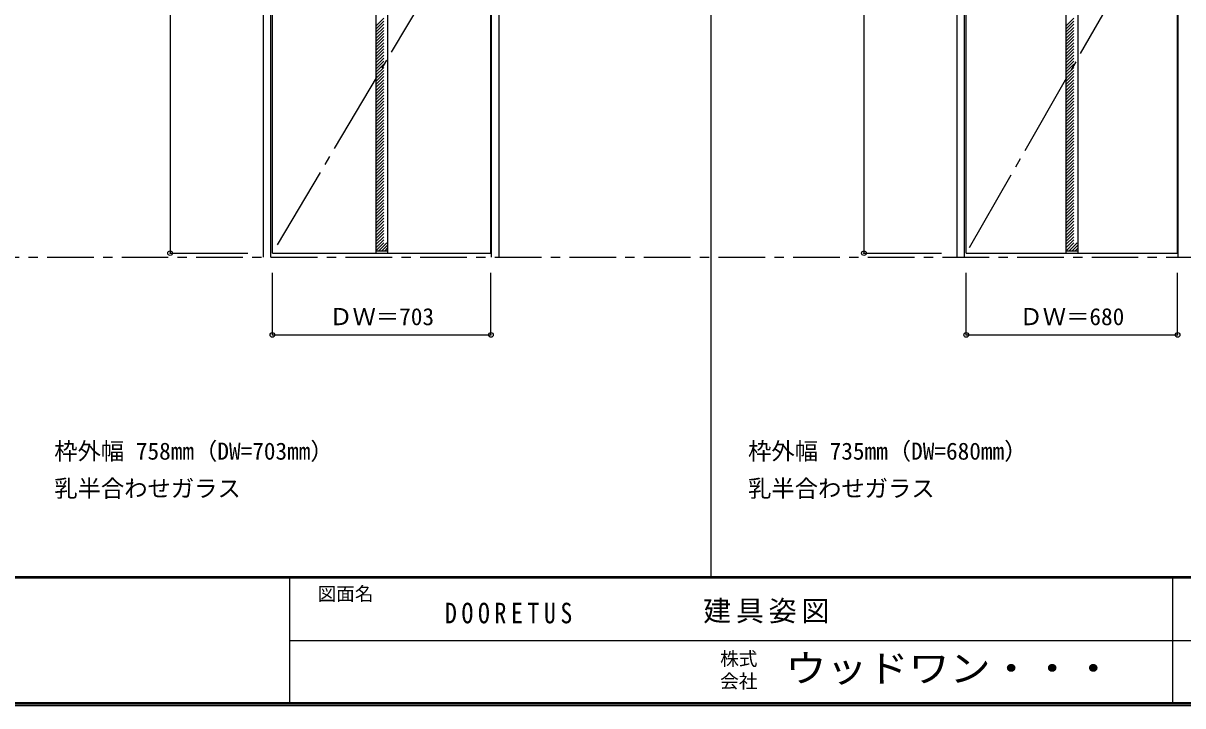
# Model space of a CAD drawing. Units: millimetres, scale not verified. Extents: x -6000 to 5700, y -4307 to 4260.
# Drawn here: x -1007 to 2723, y -4205 to -2010 of the extents above; entities that cross this region are included whole.
import ezdxf
from ezdxf.enums import TextEntityAlignment as Align

# ---------------------------------------------------------------- set-up
doc = ezdxf.new("R2010")
doc.units = ezdxf.units.MM
doc.header["$LTSCALE"] = 30
doc.header["$PDMODE"] = 32
doc.header["$PDSIZE"] = 15
for name, pattern in [('CHAIN1', [8, 5, -1, 1, -1]), ('CHAIN2', [12, 9, -1, 1, -1]), ('DASHED1', [1.8, 1.2, -0.6])]:
    doc.linetypes.add(name, pattern=pattern)
for name, color, linetype in [('0-1_通り芯', 7, 'CHAIN1'), ('0-2_扉', 3, 'Continuous'), ('0-3_仕上げ', 7, 'Continuous'), ('0-4_枠', 3, 'Continuous'), ('0-7', 7, 'CHAIN2'), ('0-A_文字', 7, 'Continuous'), ('0-B_寸法', 7, 'Continuous'), ('0-C_ハッチ', 4, 'DASHED1'), ('F-1_枠', 6, 'Continuous'), ('F-A_文字', 7, 'Continuous')]:
    doc.layers.add(name, color=color, linetype=linetype)
doc.styles.add('ＭＳ ゴシック', font='')
doc.styles.get('ＭＳ ゴシック').set_extended_font_data('MS Gothic')

msp = doc.modelspace()

# ---------------------------------------------------------------- linework, layer by layer
at = {"layer": '0-1_通り芯'}
msp.add_line((-5490, -2762.5), (3436.4, -2762.5), dxfattribs=at)
at = {"layer": '0-2_扉'}
for p, q in [((-205.2, -2749.5), (-205.2, -372.5)), ((497.8, -2749.5), (497.8, -372.5)), ((2026.4, -2749.5), (2026.4, -372.5)), ((2706.4, -2749.5), (2706.4, -372.5)), ((-205.2, -2749.5), (497.8, -2749.5)), ((2026.4, -2749.5), (2706.4, -2749.5))]:
    msp.add_line(p, q, dxfattribs=at)
at = {"layer": '0-3_仕上げ', "color": 3}
for p, q in [((127.3, -372.5), (127.3, -2749.5)), ((165.3, -372.5), (165.3, -2749.5)), ((2347.4, -372.5), (2347.4, -2749.5)), ((2385.4, -372.5), (2385.4, -2749.5))]:
    msp.add_line(p, q, dxfattribs=at)
at = {"layer": '0-3_仕上げ'}
for p, q in [((127.3, -2741.5), (165.3, -2741.5)), ((2347.4, -2741.5), (2385.4, -2741.5))]:
    msp.add_line(p, q, dxfattribs=at)
at = {"layer": '0-4_枠'}
for p, q in [((-234.2, -2762.5), (-234.2, -362.5)), ((-210.2, -2762.5), (-210.2, -362.5)), ((499.8, -2762.5), (499.8, -362.5)), ((523.8, -2762.5), (523.8, -362.5)), ((1997.4, -2762.5), (1997.4, -362.5)), ((2021.4, -2762.5), (2021.4, -362.5)), ((2708.4, -2762.5), (2708.4, -362.5))]:
    msp.add_line(p, q, dxfattribs=at)
at = {"layer": '0-7'}
for p, q in [((497.8, -1561), (-205.2, -2749.5)), ((2706.4, -1561), (2026.4, -2749.5))]:
    msp.add_line(p, q, dxfattribs=at)
at = {"layer": '0-B_寸法', "color": 4}
for p, q in [((-534.2, -372.5), (-534.2, -2749.5)), ((1697.4, -372.5), (1697.4, -2749.5)), ((-534.2, -2749.5), (-284.2, -2749.5)), ((1697.4, -2749.5), (1947.4, -2749.5)), ((-205.2, -3012.5), (-205.2, -2812.5)), ((497.8, -3012.5), (497.8, -2812.5)), ((2026.4, -3012.5), (2026.4, -2812.5)), ((2706.4, -3012.5), (2706.4, -2812.5)), ((-205.2, -3012.5), (497.8, -3012.5)), ((2026.4, -3012.5), (2706.4, -3012.5))]:
    msp.add_line(p, q, dxfattribs=at)
at = {"layer": '0-B_寸法'}
for p in [(-534.2, -2749.5), (1697.4, -2749.5), (-205.2, -3012.5), (497.8, -3012.5), (2026.4, -3012.5), (2706.4, -3012.5)]:
    msp.add_point(p, dxfattribs=at)
at = {"layer": '0-C_ハッチ'}
for p, q in [((127.3, -2019.03), (165.3, -1981.03)), ((127.3, -2028.93), (165.3, -1990.93)), ((127.3, -2038.83), (165.3, -2000.83)), ((127.3, -2048.73), (165.3, -2010.73)), ((2347.4, -2019.03), (2385.4, -1981.03)), ((2347.4, -2028.93), (2385.4, -1990.93)), ((2347.4, -2038.83), (2385.4, -2000.83)), ((2347.4, -2048.73), (2385.4, -2010.73)), ((127.3, -2058.63), (165.3, -2020.63)), ((127.3, -2068.53), (165.3, -2030.53)), ((127.3, -2078.43), (165.3, -2040.43)), ((127.3, -2088.33), (165.3, -2050.33)), ((2347.4, -2058.63), (2385.4, -2020.63)), ((2347.4, -2068.53), (2385.4, -2030.53)), ((2347.4, -2078.43), (2385.4, -2040.43)), ((2347.4, -2088.33), (2385.4, -2050.33)), ((127.3, -2098.23), (165.3, -2060.23)), ((127.3, -2108.13), (165.3, -2070.13)), ((127.3, -2118.02), (165.3, -2080.02)), ((2347.4, -2098.23), (2385.4, -2060.23)), ((2347.4, -2108.13), (2385.4, -2070.13)), ((2347.4, -2118.02), (2385.4, -2080.02)), ((127.3, -2127.92), (165.3, -2089.92)), ((127.3, -2137.82), (165.3, -2099.82)), ((127.3, -2147.72), (165.3, -2109.72)), ((127.3, -2157.62), (165.3, -2119.62)), ((2347.4, -2127.92), (2385.4, -2089.92)), ((2347.4, -2137.82), (2385.4, -2099.82)), ((2347.4, -2147.72), (2385.4, -2109.72)), ((2347.4, -2157.62), (2385.4, -2119.62)), ((127.3, -2167.52), (165.3, -2129.52)), ((127.3, -2177.42), (165.3, -2139.42)), ((127.3, -2187.32), (165.3, -2149.32)), ((127.3, -2197.22), (165.3, -2159.22)), ((2347.4, -2167.52), (2385.4, -2129.52)), ((2347.4, -2177.42), (2385.4, -2139.42)), ((2347.4, -2187.32), (2385.4, -2149.32)), ((2347.4, -2197.22), (2385.4, -2159.22)), ((127.3, -2207.12), (165.3, -2169.12)), ((127.3, -2217.02), (165.3, -2179.02)), ((127.3, -2226.92), (165.3, -2188.92)), ((127.3, -2236.82), (165.3, -2198.82)), ((2347.4, -2207.12), (2385.4, -2169.12)), ((2347.4, -2217.02), (2385.4, -2179.02)), ((2347.4, -2226.92), (2385.4, -2188.92)), ((2347.4, -2236.82), (2385.4, -2198.82)), ((127.3, -2246.72), (165.3, -2208.72)), ((127.3, -2256.62), (165.3, -2218.62)), ((127.3, -2266.52), (165.3, -2228.52)), ((2347.4, -2246.72), (2385.4, -2208.72)), ((2347.4, -2256.62), (2385.4, -2218.62)), ((2347.4, -2266.52), (2385.4, -2228.52)), ((127.3, -2276.42), (165.3, -2238.42)), ((127.3, -2286.32), (165.3, -2248.32)), ((127.3, -2296.22), (165.3, -2258.22)), ((127.3, -2306.12), (165.3, -2268.12)), ((2347.4, -2276.42), (2385.4, -2238.42)), ((2347.4, -2286.32), (2385.4, -2248.32)), ((2347.4, -2296.22), (2385.4, -2258.22)), ((2347.4, -2306.12), (2385.4, -2268.12)), ((127.3, -2316.01), (165.3, -2278.01)), ((127.3, -2325.91), (165.3, -2287.91)), ((127.3, -2335.81), (165.3, -2297.81)), ((127.3, -2345.71), (165.3, -2307.71)), ((2347.4, -2316.01), (2385.4, -2278.01)), ((2347.4, -2325.91), (2385.4, -2287.91)), ((2347.4, -2335.81), (2385.4, -2297.81)), ((2347.4, -2345.71), (2385.4, -2307.71)), ((127.3, -2355.61), (165.3, -2317.61)), ((127.3, -2365.51), (165.3, -2327.51)), ((127.3, -2375.41), (165.3, -2337.41)), ((127.3, -2385.31), (165.3, -2347.31)), ((2347.4, -2355.61), (2385.4, -2317.61)), ((2347.4, -2365.51), (2385.4, -2327.51)), ((2347.4, -2375.41), (2385.4, -2337.41)), ((2347.4, -2385.31), (2385.4, -2347.31)), ((127.3, -2395.21), (165.3, -2357.21)), ((127.3, -2405.11), (165.3, -2367.11)), ((127.3, -2415.01), (165.3, -2377.01)), ((127.3, -2424.91), (165.3, -2386.91)), ((2347.4, -2395.21), (2385.4, -2357.21)), ((2347.4, -2405.11), (2385.4, -2367.11)), ((2347.4, -2415.01), (2385.4, -2377.01)), ((2347.4, -2424.91), (2385.4, -2386.91)), ((127.3, -2434.81), (165.3, -2396.81)), ((127.3, -2444.71), (165.3, -2406.71)), ((127.3, -2454.61), (165.3, -2416.61)), ((2347.4, -2434.81), (2385.4, -2396.81)), ((2347.4, -2444.71), (2385.4, -2406.71)), ((2347.4, -2454.61), (2385.4, -2416.61)), ((127.3, -2464.51), (165.3, -2426.51)), ((127.3, -2474.41), (165.3, -2436.41)), ((127.3, -2484.31), (165.3, -2446.31)), ((127.3, -2494.21), (165.3, -2456.21)), ((2347.4, -2464.51), (2385.4, -2426.51)), ((2347.4, -2474.41), (2385.4, -2436.41)), ((2347.4, -2484.31), (2385.4, -2446.31)), ((2347.4, -2494.21), (2385.4, -2456.21)), ((127.3, -2504.11), (165.3, -2466.11)), ((127.3, -2514), (165.3, -2476)), ((127.3, -2523.9), (165.3, -2485.9)), ((127.3, -2533.8), (165.3, -2495.8)), ((2347.4, -2504.11), (2385.4, -2466.11)), ((2347.4, -2514), (2385.4, -2476)), ((2347.4, -2523.9), (2385.4, -2485.9)), ((2347.4, -2533.8), (2385.4, -2495.8)), ((127.3, -2543.7), (165.3, -2505.7)), ((127.3, -2553.6), (165.3, -2515.6)), ((127.3, -2563.5), (165.3, -2525.5)), ((127.3, -2573.4), (165.3, -2535.4)), ((2347.4, -2543.7), (2385.4, -2505.7)), ((2347.4, -2553.6), (2385.4, -2515.6)), ((2347.4, -2563.5), (2385.4, -2525.5)), ((2347.4, -2573.4), (2385.4, -2535.4)), ((127.3, -2583.3), (165.3, -2545.3)), ((127.3, -2593.2), (165.3, -2555.2)), ((127.3, -2603.1), (165.3, -2565.1)), ((2347.4, -2583.3), (2385.4, -2545.3)), ((2347.4, -2593.2), (2385.4, -2555.2)), ((2347.4, -2603.1), (2385.4, -2565.1)), ((127.3, -2613), (165.3, -2575)), ((127.3, -2622.9), (165.3, -2584.9)), ((127.3, -2632.8), (165.3, -2594.8)), ((127.3, -2642.7), (165.3, -2604.7)), ((2347.4, -2613), (2385.4, -2575)), ((2347.4, -2622.9), (2385.4, -2584.9)), ((2347.4, -2632.8), (2385.4, -2594.8)), ((2347.4, -2642.7), (2385.4, -2604.7)), ((127.3, -2652.6), (165.3, -2614.6)), ((127.3, -2662.5), (165.3, -2624.5)), ((127.3, -2672.4), (165.3, -2634.4)), ((127.3, -2682.3), (165.3, -2644.3)), ((2347.4, -2652.6), (2385.4, -2614.6)), ((2347.4, -2662.5), (2385.4, -2624.5)), ((2347.4, -2672.4), (2385.4, -2634.4)), ((2347.4, -2682.3), (2385.4, -2644.3)), ((127.3, -2692.2), (165.3, -2654.2)), ((127.3, -2702.1), (165.3, -2664.1)), ((127.3, -2711.99), (165.3, -2673.99)), ((127.3, -2721.89), (165.3, -2683.89)), ((2347.4, -2692.2), (2385.4, -2654.2)), ((2347.4, -2702.1), (2385.4, -2664.1)), ((2347.4, -2711.99), (2385.4, -2673.99)), ((2347.4, -2721.89), (2385.4, -2683.89)), ((127.3, -2731.79), (165.3, -2693.79)), ((127.49, -2741.5), (165.3, -2703.69)), ((137.39, -2741.5), (165.3, -2713.59)), ((2347.4, -2731.79), (2385.4, -2693.79)), ((2347.59, -2741.5), (2385.4, -2703.69)), ((2357.49, -2741.5), (2385.4, -2713.59)), ((147.29, -2741.5), (165.3, -2723.49)), ((157.19, -2741.5), (165.3, -2733.39)), ((2367.39, -2741.5), (2385.4, -2723.49)), ((2377.29, -2741.5), (2385.4, -2733.39))]:
    msp.add_line(p, q, dxfattribs=at)
at = {"layer": 'F-1_枠'}
for p, q in [((1204.8, 4175), (1204.8, -3790)), ((5700, -3790), (-6000, -3790)), ((5700, -3795), (-6000, -3795)), ((-150, -3795), (-150, -4195)), ((2690, -3795), (2690, -4195)), ((-150, -3995), (5690, -3995.01)), ((5700, -4195), (-6000, -4195)), ((5700, -4200), (-6000, -4200)), ((5700, -4205), (-6000, -4205))]:
    msp.add_line(p, q, dxfattribs=at)

# ---------------------------------------------------------------- texts
at = {"layer": '0-A_文字', "style": 'ＭＳ ゴシック'}
for s, p in [('枠外幅 758mm（DW=703mm）', (-906.8, -3430)), ('枠外幅 735mm（DW=680mm）', (1324.8, -3430)), ('乳半合わせガラス', (-906.8, -3550)), ('乳半合わせガラス', (1324.8, -3550))]:
    msp.add_text(s, height=54.99, dxfattribs=at).set_placement(p, align=Align.BOTTOM_LEFT)
at = {"layer": '0-B_寸法', "style": 'ＭＳ ゴシック'}
for s, p in [('ＤＷ＝703', (-22.45, -2997.5)), ('ＤＷ＝680', (2197.65, -2997.5))]:
    msp.add_text(s, height=54.99, dxfattribs=at).set_placement(p, align=Align.BOTTOM_LEFT)
at = {"layer": 'F-A_文字', "style": 'ＭＳ ゴシック'}
for s, p in [('図面名', (-60, -3880)), ('株式', (1235, -4089)), ('会社', (1235, -4161))]:
    msp.add_text(s, height=43.99, dxfattribs=at).set_placement(p, align=Align.BOTTOM_LEFT)
at = {"layer": 'F-A_文字', "style": 'ＭＳ ゴシック', "width": 1.1}
msp.add_text('ウッドワン・・・', height=87.98, dxfattribs=at).set_placement((1445, -4155), align=Align.BOTTOM_LEFT)
at = {"layer": 'F-A_文字', "char_height": 65.98, "attachment_point": 7, "style": 'ＭＳ ゴシック'}
for s, insert in [('\\T1.39;\\W0.85;DOORETUS', (350, -3940.79)), ('\\T1.17;建具姿図', (1180.42, -3940))]:
    msp.add_mtext(s, dxfattribs=dict(at, insert=insert))

doc.saveas('drawing.dxf')
